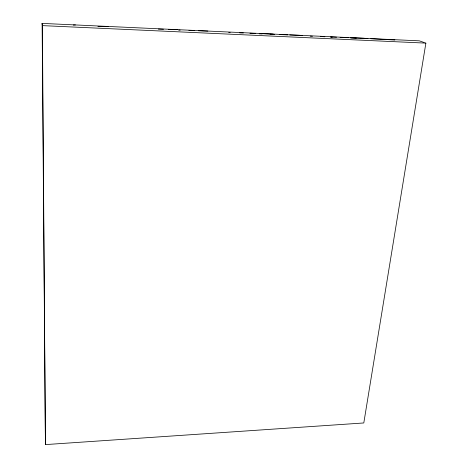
<?xml version="1.0" encoding="UTF-8"?>
<svg xmlns="http://www.w3.org/2000/svg" width="468" height="468" viewBox="0 0 468 468"><rect width="100%" height="100%" fill="white"/><g stroke="black" fill="none" stroke-linecap="round" stroke-linejoin="round"><path stroke-width="0.7" d="M425.88 43.12L363.8 422.961L45.419 444.6L42.12 23.4L419.34 40.839L425.88 43.12L42.395 25.623L42.12 23.4L42.43 24.816M73.295 25.05L75.43 24.939M97.923 26.389L108.143 26.454M158.359 29.11L163.467 29.256M168.568 29.402L177.314 29.648M178.712 30.133L180.168 30.18M188.914 30.455L194.741 30.642M198.385 30.759L207.856 31.063M228.741 32.479L230.203 32.532M239.698 32.871L243.354 33.006M249.93 33.24L255.774 33.45M259.424 33.585L273.306 34.088M259.173 33.819L262.092 33.924M270.118 34.228L274.5 34.392M279.607 34.579L287.633 34.878M289.821 34.96L302.229 35.422M310.255 36.182L312.443 36.264M320.469 36.58L324.85 36.75M330.689 36.978L336.521 37.206M340.172 37.352L348.198 37.662M351.117 37.779L364.256 38.288M330.718 37.142L332.181 37.2M340.207 37.522L343.857 37.662M350.427 37.926L356.265 38.154M360.641 38.329L367.942 38.616M370.861 38.733L394.869 40.014M42.395 25.623L45.419 444.6"/></g></svg>
